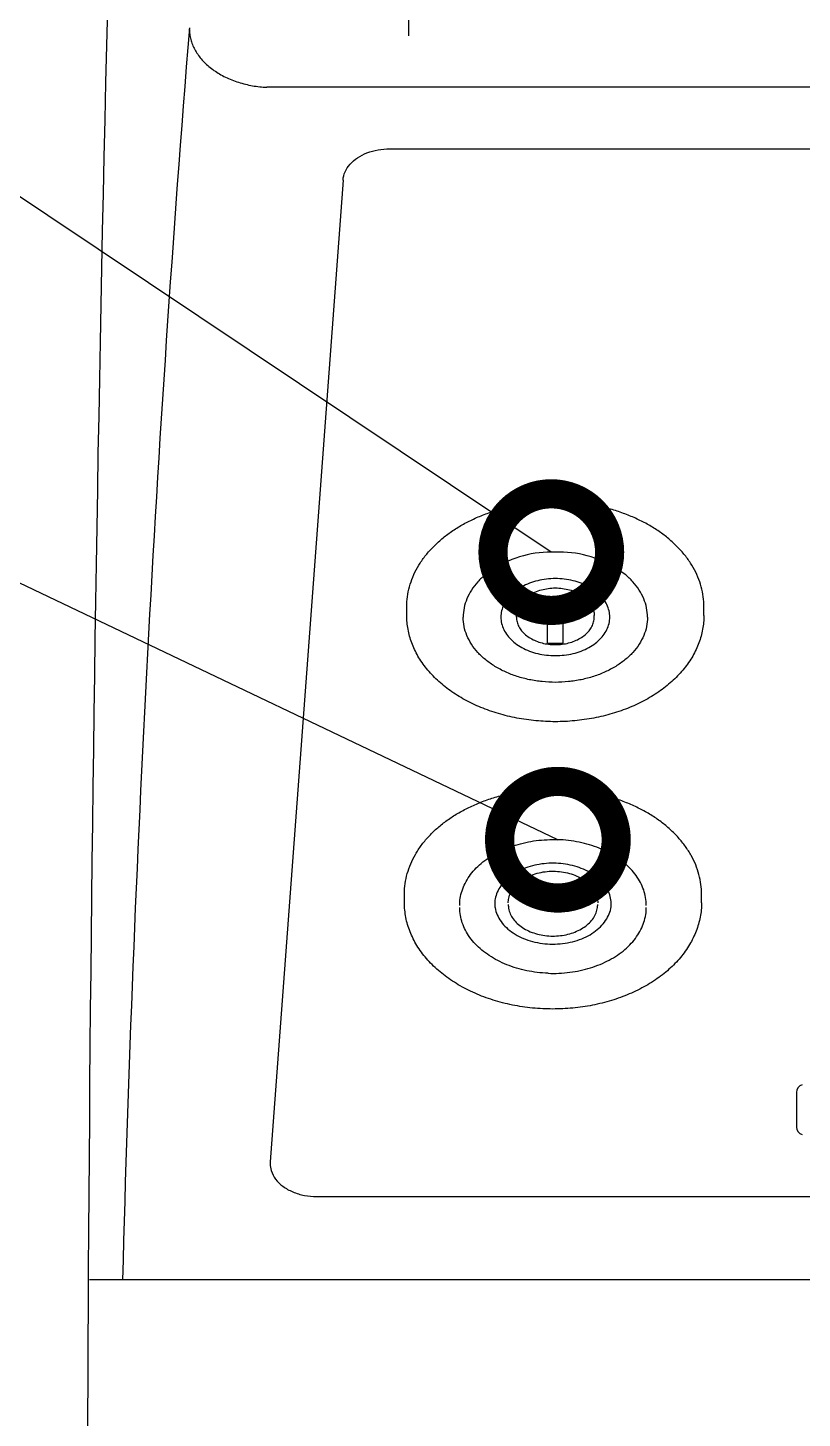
# Model space of a CAD drawing. Extents: x 230 to 4050, y 0 to 2754.
# Drawn here: x 575 to 674.6, y 2222.1 to 2400.8 of the extents above; entities that cross this region are included whole.
import ezdxf

# ---------------------------------------------------------------- set-up
doc = ezdxf.new("R2010")
doc.units = 0
doc.linetypes.add('CENTER', pattern=[50.8, 31.75, -6.35, 6.35, -6.35])
doc.linetypes.add('HIDDEN', pattern=[9.525, 6.35, -3.175])
doc.layers.get('0').update_dxf_attribs({"linetype": 'CONTINUOUS'})
doc.layers.add('DANMEN', color=7, linetype='CONTINUOUS')
doc.layers.add('SUNPOU', color=7, linetype='CONTINUOUS')
doc.styles.get("Standard").update_dxf_attribs({"font": 'SIMPLEX.shx', "bigfont": 'extfont.shx'})
doc.dimstyles.get("Standard").update_dxf_attribs({"dimscale": 10, "dimtxt": 2, "dimasz": 3, "dimexe": 1, "dimexo": 1, "dimgap": 0.6, "dimtad": 3, "dimdec": 0, "dimzin": 0, "dimdsep": 46, "dimtxsty": 'STANDARD', "dimblk1": 'OPEN', "dimblk2": 'OPEN', "dimsah": 1, "dimcen": 1.5, "dimadec": 0, "dimazin": 0, "dimtfac": 1, "dimtdec": 0, "dimtmove": 0, "dimatfit": 0, "dimldrblk": 'DOTSMALL', "dimfxl": 1, "dimtvp": 1, "dimtolj": 1, "dimtzin": 0, "dimarcsym": 0})

# ---------------------------------------------------------------- blocks, each defined once
blk = doc.blocks.new('_DotSmall')
at = {"color": 0, "linetype": 'ByBlock', "const_width": 0.5}
blk.add_lwpolyline([(-0.0625, 0, 1), (0.0625, 0, 1)], format="xyb", close=True, dxfattribs=at)
blk = doc.blocks.new('_OPEN')
at = {"color": 0, "linetype": 'ByBlock'}
for p, q in [((-1, 0.1667), (0, 0)), ((0, 0), (-1, -0.1667)), ((0, 0), (-1, 0))]:
    blk.add_line(p, q, dxfattribs=at)
blk = doc.blocks.new('A$C686E1A2D')
at = {"layer": 'DANMEN', "color": 2, "linetype": 'CENTER'}
for p, q in [((0, -26.7), (0, 26.7)), ((-26.7, 0), (26.7, 0))]:
    blk.add_line(p, q, dxfattribs=at)
at = {"layer": 'DANMEN', "color": 4, "linetype": 'HIDDEN'}
blk.add_circle((0, 0), 20.99, dxfattribs=at)

msp = doc.modelspace()

# ---------------------------------------------------------------- linework, layer by layer
at = {"color": 2, "linetype": 'Continuous'}
for p, q in [((919.89, 2393.19), (605.73, 2393.19)), ((621.5, 2385.28), (904.12, 2385.28)), ((615.51, 2381.26), (606.14, 2255.04)), ((673.81, 2263.98), (673.81, 2259.52)), ((606.14, 2255.04), (606.13, 2254.82)), ((612.13, 2250.58), (680.74, 2250.58)), ((681.57, 2239.88), (582.91, 2239.88))]:
    msp.add_line(p, q, dxfattribs=at)
at = {"color": 2}
for p, q in [((639.31, 2327.37), (639.31, 2326.17)), ((646.31, 2327.37), (639.31, 2327.37)), ((646.31, 2326.17), (646.31, 2327.37)), ((623.71, 2325.28), (623.71, 2326.42)), ((639.31, 2326.17), (641.81, 2326.17)), ((641.81, 2321.71), (641.81, 2326.17)), ((643.81, 2321.71), (643.81, 2326.17)), ((643.81, 2326.17), (646.31, 2326.17)), ((661.91, 2325.28), (661.91, 2326.42)), ((641.81, 2321.71), (643.81, 2321.71)), ((623.41, 2288.34), (623.41, 2289.48)), ((661.61, 2288.34), (661.61, 2289.48))]:
    msp.add_line(p, q, dxfattribs=at)
at = {"color": 2, "linetype": 'Continuous'}
for centre, radius, start, end in [((9408.99, 2188.72), 8826.39, 178.483122, 180.462447), ((3578.92, 2160.8), 2992.81, 175.3997, 178.48593), ((674.81, 2263.98), 1, 105, 180), ((674.81, 2259.52), 1, 180, 255)]:
    msp.add_arc(centre, radius, start, end, dxfattribs=at)
at = {"color": 2}
for centre, radius, start, end in [((642.29, 2319.45), 13.98, 87.8704, 121.8337), ((643.33, 2319.45), 13.98, 58.1663, 92.1296), ((635.31, 2325.18), 2.51, 357.574, 2.426), ((645.32, 2325.07), 2.49, 0.0123, 4.8512)]:
    msp.add_arc(centre, radius, start, end, dxfattribs=at)
at = {"color": 2, "linetype": 'Continuous'}
for points, knots in [([(595.75, 2400.84), (595.74, 2400.62), (595.76, 2400.17), (595.87, 2399.5), (596.06, 2398.84), (596.35, 2398.2), (596.71, 2397.57), (597.15, 2396.96), (597.67, 2396.39), (598.26, 2395.85), (598.92, 2395.35), (599.63, 2394.89), (600.4, 2394.48), (601.22, 2394.12), (602.07, 2393.82), (602.96, 2393.57), (603.87, 2393.38), (604.79, 2393.25), (605.42, 2393.2), (605.73, 2393.19)], [0, 0, 0, 0, 0.664417, 1.336548, 2.021652, 2.724257, 3.447974, 4.1954, 4.968101, 5.766652, 6.590705, 7.43909, 8.309912, 9.200661, 10.108311, 11.029424, 11.960248, 12.896808, 13.835002, 13.835002, 13.835002, 13.835002]), ([(615.51, 2381.26), (615.54, 2381.62), (615.73, 2382.36), (616.39, 2383.35), (617.37, 2384.18), (618.61, 2384.81), (620.01, 2385.2), (621.01, 2385.28), (621.5, 2385.28)], [0, 0, 0, 0, 1.074613, 2.249052, 3.514048, 4.887949, 6.369399, 7.860276, 7.860276, 7.860276, 7.860276]), ([(606.14, 2254.82), (606.14, 2254.52), (606.25, 2253.8), (606.8, 2252.76), (607.78, 2251.83), (609.06, 2251.12), (610.55, 2250.68), (611.6, 2250.58), (612.13, 2250.58)], [0, 0, 0, 0, 0.911679, 2.141058, 3.464697, 4.912998, 6.489681, 8.079552, 8.079552, 8.079552, 8.079552])]:
    msp.add_open_spline(points, degree=3, knots=knots, dxfattribs=at)
at = {"color": 2}
for points, knots in [([(623.71, 2326.42), (623.71, 2326.63), (623.73, 2327.27), (623.88, 2328.35), (624.23, 2329.62), (624.74, 2330.86), (625.42, 2332.05), (626.26, 2333.2), (627.25, 2334.28), (628.37, 2335.29), (629.63, 2336.22), (631.01, 2337.06), (632.49, 2337.8), (634.06, 2338.44), (635.72, 2338.98), (637.43, 2339.4), (639.2, 2339.7), (641, 2339.88), (642.21, 2339.92), (642.81, 2339.92)], [0, 0, 0, 0, 0.642992, 1.934044, 3.242116, 4.577407, 5.948563, 7.36233, 8.823399, 10.334395, 11.895975, 13.506992, 15.164692, 16.864929, 18.602372, 20.370724, 22.162918, 23.971321, 25.787921, 25.787921, 25.787921, 25.787921]), ([(661.91, 2326.42), (661.91, 2326.63), (661.89, 2327.27), (661.74, 2328.35), (661.4, 2329.62), (660.88, 2330.86), (660.2, 2332.05), (659.36, 2333.2), (658.37, 2334.28), (657.25, 2335.29), (655.99, 2336.22), (654.61, 2337.06), (653.13, 2337.8), (651.56, 2338.44), (649.91, 2338.98), (648.19, 2339.4), (646.42, 2339.7), (644.62, 2339.88), (643.42, 2339.92), (642.81, 2339.92)], [0, 0, 0, 0, 0.642992, 1.934044, 3.242116, 4.577407, 5.948563, 7.36233, 8.823399, 10.334395, 11.895975, 13.506992, 15.164692, 16.864929, 18.602372, 20.370724, 22.162918, 23.971321, 25.787921, 25.787921, 25.787921, 25.787921]), ([(634.92, 2331.32), (634.55, 2331.09), (633.81, 2330.57), (632.83, 2329.64), (632.01, 2328.59), (631.41, 2327.46), (631.04, 2326.28), (630.96, 2325.47), (630.96, 2325.07)], [0, 0, 0, 0, 1.31075, 2.704525, 4.030262, 5.296695, 6.518939, 7.71751, 7.71751, 7.71751, 7.71751]), ([(654.66, 2325.07), (654.66, 2325.47), (654.58, 2326.28), (654.21, 2327.46), (653.61, 2328.59), (652.79, 2329.64), (651.81, 2330.57), (651.07, 2331.09), (650.7, 2331.32)], [0, 0, 0, 0, 1.198571, 2.420815, 3.687248, 5.012985, 6.40676, 7.71751, 7.71751, 7.71751, 7.71751]), ([(649.81, 2325.07), (649.81, 2325.35), (649.74, 2325.9), (649.45, 2326.7), (648.98, 2327.46), (648.34, 2328.15), (647.55, 2328.75), (646.64, 2329.24), (645.62, 2329.63), (644.53, 2329.89), (643.39, 2330.03), (642.23, 2330.03), (641.1, 2329.89), (640, 2329.63), (638.99, 2329.24), (638.07, 2328.75), (637.28, 2328.15), (636.64, 2327.46), (636.17, 2326.7), (635.88, 2325.9), (635.81, 2325.35), (635.81, 2325.07)], [0, 0, 0, 0, 0.820276, 1.662042, 2.543026, 3.474808, 4.462153, 5.503534, 6.592205, 7.717431, 8.865685, 10.021796, 11.17005, 12.295276, 13.383948, 14.425328, 15.412673, 16.344456, 17.225439, 18.067205, 18.887481, 18.887481, 18.887481, 18.887481]), ([(637.81, 2325.28), (637.81, 2325.5), (637.87, 2325.95), (638.13, 2326.59), (638.55, 2327.17), (639.11, 2327.7), (639.8, 2328.13), (640.59, 2328.47), (641.45, 2328.71), (642.35, 2328.83), (643.27, 2328.83), (644.18, 2328.71), (645.04, 2328.47), (645.82, 2328.13), (646.51, 2327.7), (647.07, 2327.17), (647.49, 2326.59), (647.75, 2325.95), (647.81, 2325.5), (647.81, 2325.28)], [0, 0, 0, 0, 0.655207, 1.331633, 2.045948, 2.807698, 3.618961, 4.475336, 5.36741, 6.282272, 7.204956, 8.119818, 9.011892, 9.868267, 10.67953, 11.44128, 12.155595, 12.832021, 13.487228, 13.487228, 13.487228, 13.487228]), ([(642.81, 2311.63), (641.98, 2311.63), (640.32, 2311.71), (637.87, 2312.06), (635.5, 2312.63), (633.26, 2313.41), (631.17, 2314.4), (629.29, 2315.58), (627.63, 2316.92), (626.23, 2318.41), (625.12, 2320.02), (624.31, 2321.73), (623.82, 2323.49), (623.71, 2324.69), (623.71, 2325.28)], [0, 0, 0, 0, 2.497537, 4.974385, 7.411352, 9.789849, 12.095404, 14.316643, 16.444912, 18.479645, 20.425746, 22.294072, 24.106861, 25.888903, 25.888903, 25.888903, 25.888903]), ([(654.66, 2325.07), (654.66, 2324.67), (654.58, 2323.86), (654.21, 2322.68), (653.61, 2321.55), (652.79, 2320.5), (651.77, 2319.54), (650.57, 2318.7), (649.21, 2317.99), (647.73, 2317.42), (646.14, 2317), (644.49, 2316.75), (642.81, 2316.66), (641.13, 2316.75), (639.48, 2317), (637.89, 2317.42), (636.41, 2317.99), (635.05, 2318.7), (633.85, 2319.54), (632.83, 2320.5), (632.01, 2321.55), (631.41, 2322.68), (631.04, 2323.86), (630.96, 2324.67), (630.96, 2325.07)], [0, 0, 0, 0, 1.198571, 2.420815, 3.687248, 5.012985, 6.40676, 7.870982, 9.402416, 10.993112, 12.631418, 14.302948, 15.991535, 17.680121, 19.351652, 20.989957, 22.580654, 24.112087, 25.57631, 26.970084, 28.295821, 29.562254, 30.784498, 31.983069, 31.983069, 31.983069, 31.983069]), ([(635.81, 2325.07), (635.81, 2324.8), (635.88, 2324.24), (636.17, 2323.44), (636.64, 2322.69), (637.28, 2322), (638.07, 2321.4), (638.99, 2320.9), (640, 2320.51), (641.1, 2320.25), (642.23, 2320.12), (643.39, 2320.12), (644.53, 2320.25), (645.62, 2320.51), (646.64, 2320.9), (647.55, 2321.4), (648.34, 2322), (648.98, 2322.69), (649.45, 2323.44), (649.74, 2324.24), (649.81, 2324.8), (649.81, 2325.07)], [0, 0, 0, 0, 0.820276, 1.662042, 2.543026, 3.474808, 4.462153, 5.503534, 6.592205, 7.717431, 8.865685, 10.021796, 11.17005, 12.295276, 13.383948, 14.425328, 15.412673, 16.344456, 17.225439, 18.067205, 18.887481, 18.887481, 18.887481, 18.887481]), ([(637.81, 2325.07), (637.81, 2324.87), (637.86, 2324.45), (638.1, 2323.84), (638.47, 2323.28), (638.98, 2322.77), (639.6, 2322.34), (640.31, 2321.99), (641.1, 2321.73), (641.94, 2321.57), (642.81, 2321.52), (643.68, 2321.57), (644.52, 2321.73), (645.31, 2321.99), (646.02, 2322.34), (646.64, 2322.77), (647.15, 2323.28), (647.53, 2323.84), (647.76, 2324.45), (647.81, 2324.87), (647.81, 2325.07)], [0, 0, 0, 0, 0.61862, 1.255212, 1.924272, 2.634736, 3.389527, 4.186182, 5.017913, 5.87475, 6.744651, 7.614552, 8.471389, 9.30312, 10.099776, 10.854567, 11.56503, 12.234091, 12.870682, 13.489302, 13.489302, 13.489302, 13.489302]), ([(661.91, 2325.28), (661.91, 2324.69), (661.8, 2323.49), (661.31, 2321.73), (660.5, 2320.02), (659.39, 2318.41), (657.99, 2316.92), (656.33, 2315.58), (654.44, 2314.4), (652.36, 2313.41), (650.12, 2312.63), (647.75, 2312.05), (645.3, 2311.71), (643.64, 2311.63), (642.81, 2311.63)], [0, 0, 0, 0, 1.780865, 3.593482, 5.462389, 7.409581, 9.44563, 11.575153, 13.797355, 16.103405, 18.481804, 20.918024, 23.393449, 25.888901, 25.888901, 25.888901, 25.888901]), ([(623.41, 2289.48), (623.41, 2289.5), (623.41, 2289.95), (623.48, 2290.83), (623.75, 2292.11), (624.19, 2293.37), (624.8, 2294.58), (625.56, 2295.75), (626.48, 2296.86), (627.55, 2297.91), (628.75, 2298.87), (630.07, 2299.75), (631.51, 2300.54), (633.05, 2301.23), (634.67, 2301.81), (636.36, 2302.28), (638.1, 2302.64), (639.89, 2302.87), (641.7, 2302.99), (642.91, 2302.98), (643.51, 2302.96)], [0, 0, 0, 0, 0.067215, 1.354247, 2.653363, 3.975298, 5.329446, 6.723434, 8.162881, 9.651332, 11.190306, 12.779442, 14.416679, 16.098467, 17.81998, 19.575328, 21.357764, 23.159883, 24.97382, 26.791437, 26.791437, 26.791437, 26.791437]), ([(661.61, 2289.48), (661.61, 2289.88), (661.55, 2290.72), (661.31, 2291.98), (660.88, 2293.24), (660.29, 2294.46), (659.54, 2295.63), (658.64, 2296.75), (657.58, 2297.8), (656.4, 2298.78), (655.09, 2299.67), (653.66, 2300.46), (652.14, 2301.16), (650.53, 2301.76), (648.84, 2302.24), (647.1, 2302.61), (645.32, 2302.85), (644.12, 2302.94), (643.51, 2302.96)], [0, 0, 0, 0, 1.219353, 2.516682, 3.835761, 5.186146, 6.575664, 8.01015, 9.493365, 11.027036, 12.610989, 14.243333, 15.920663, 17.638277, 19.390386, 21.170323, 22.970744, 24.783822, 24.783822, 24.783822, 24.783822]), ([(630.51, 2287.99), (630.51, 2288.3), (630.56, 2288.95), (630.79, 2289.92), (631.19, 2290.87), (631.74, 2291.78), (632.44, 2292.64), (633.27, 2293.44), (634.23, 2294.16), (635.29, 2294.79), (636.45, 2295.34), (637.7, 2295.78), (639.01, 2296.13), (640.36, 2296.36), (641.74, 2296.48), (642.67, 2296.48), (643.14, 2296.46)], [0, 0, 0, 0, 0.940885, 1.941486, 2.966571, 4.026045, 5.127132, 6.274162, 7.468638, 8.709478, 9.99335, 11.315033, 12.667782, 14.043681, 15.433985, 16.82945, 16.82945, 16.82945, 16.82945]), ([(654.51, 2287.99), (654.51, 2288.01), (654.51, 2288.35), (654.45, 2289.03), (654.19, 2290.01), (653.78, 2290.96), (653.21, 2291.87), (652.5, 2292.72), (651.66, 2293.51), (650.69, 2294.22), (649.62, 2294.85), (648.45, 2295.39), (647.2, 2295.82), (645.88, 2296.15), (644.52, 2296.37), (643.6, 2296.45), (643.14, 2296.46)], [0, 0, 0, 0, 0.04738, 1.036132, 2.038593, 3.066594, 4.129801, 5.235164, 6.386735, 7.585754, 8.83091, 10.118672, 11.443657, 12.798992, 14.176666, 15.567873, 15.567873, 15.567873, 15.567873]), ([(642.9, 2293.43), (642.49, 2293.44), (641.67, 2293.43), (640.45, 2293.26), (639.3, 2292.95), (638.22, 2292.51), (637.27, 2291.96), (636.45, 2291.3), (635.79, 2290.55), (635.32, 2289.73), (635.06, 2288.91), (635.01, 2288.37), (635.01, 2288.13)], [0, 0, 0, 0, 1.23841, 2.465366, 3.664846, 4.822807, 5.928427, 6.975401, 7.963242, 8.89837, 9.794495, 10.513263, 10.513263, 10.513263, 10.513263]), ([(650.01, 2288.13), (650.01, 2288.19), (650, 2288.53), (649.9, 2289.18), (649.55, 2290.03), (649.01, 2290.83), (648.29, 2291.55), (647.42, 2292.17), (646.42, 2292.69), (645.31, 2293.08), (644.13, 2293.33), (643.31, 2293.41), (642.9, 2293.43)], [0, 0, 0, 0, 0.159211, 1.040625, 1.948921, 2.902027, 3.911029, 4.979738, 6.105404, 7.279926, 8.491162, 9.724209, 9.724209, 9.724209, 9.724209]), ([(636.76, 2288.34), (636.76, 2288.54), (636.81, 2289), (637.05, 2289.69), (637.49, 2290.38), (638.11, 2290.99), (638.87, 2291.52), (639.75, 2291.94), (640.72, 2292.23), (641.75, 2292.4), (642.46, 2292.42), (642.81, 2292.4)], [0, 0, 0, 0, 0.590912, 1.36168, 2.172525, 3.036299, 3.95718, 4.931578, 5.949761, 6.997604, 8.05827, 8.05827, 8.05827, 8.05827]), ([(642.81, 2292.4), (643.16, 2292.39), (643.86, 2292.32), (644.86, 2292.08), (645.78, 2291.71), (646.6, 2291.23), (647.28, 2290.65), (647.8, 2289.99), (648.14, 2289.27), (648.25, 2288.7), (648.26, 2288.4), (648.26, 2288.34)], [0, 0, 0, 0, 1.055535, 2.088427, 3.083183, 4.027964, 4.916322, 5.748912, 6.534824, 7.291617, 7.453115, 7.453115, 7.453115, 7.453115]), ([(641.51, 2274.71), (640.64, 2274.74), (638.9, 2274.89), (636.35, 2275.37), (633.92, 2276.1), (631.65, 2277.05), (629.58, 2278.23), (627.76, 2279.59), (626.21, 2281.13), (624.98, 2282.81), (624.08, 2284.59), (623.53, 2286.45), (623.41, 2287.72), (623.41, 2288.34)], [0, 0, 0, 0, 2.627325, 5.221522, 7.76082, 10.225924, 12.600661, 14.875258, 17.045699, 19.114849, 21.095417, 23.011021, 24.890811, 24.890811, 24.890811, 24.890811]), ([(635.01, 2288.13), (635.02, 2287.99), (635.08, 2287.53), (635.31, 2286.77), (635.81, 2285.9), (636.51, 2285.11), (637.39, 2284.43), (638.43, 2283.86), (639.58, 2283.43), (640.82, 2283.15), (641.68, 2283.06), (642.11, 2283.05)], [0, 0, 0, 0, 0.436337, 1.380491, 2.367584, 3.413704, 4.525906, 5.702778, 6.935913, 8.211613, 9.512583, 9.512583, 9.512583, 9.512583]), ([(636.76, 2288.13), (636.76, 2287.97), (636.79, 2287.56), (636.99, 2286.92), (637.37, 2286.26), (637.91, 2285.66), (638.59, 2285.13), (639.38, 2284.7), (640.27, 2284.37), (641.22, 2284.15), (641.87, 2284.08), (642.21, 2284.07)], [0, 0, 0, 0, 0.496739, 1.220591, 1.977362, 2.779387, 3.632075, 4.534344, 5.479748, 6.457785, 7.455195, 7.455195, 7.455195, 7.455195]), ([(661.61, 2288.34), (661.61, 2287.73), (661.49, 2286.49), (660.97, 2284.67), (660.1, 2282.92), (658.92, 2281.26), (657.43, 2279.74), (655.67, 2278.38), (653.67, 2277.21), (651.47, 2276.24), (649.12, 2275.49), (646.64, 2274.97), (644.09, 2274.7), (642.37, 2274.68), (641.51, 2274.71)], [0, 0, 0, 0, 1.840263, 3.715462, 5.65229, 7.674323, 9.792273, 12.010094, 14.325667, 16.728196, 19.203964, 21.735955, 24.303048, 26.883687, 26.883687, 26.883687, 26.883687]), ([(642.11, 2283.05), (642.55, 2283.03), (643.42, 2283.05), (644.69, 2283.24), (645.91, 2283.59), (647.02, 2284.07), (647.99, 2284.69), (648.81, 2285.42), (649.43, 2286.24), (649.85, 2287.13), (649.98, 2287.78), (650, 2288.11), (650, 2288.13)], [0, 0, 0, 0, 1.306943, 2.600104, 3.860794, 5.072951, 6.224775, 7.310437, 8.331746, 9.299361, 10.232725, 10.300032, 10.300032, 10.300032, 10.300032]), ([(642.21, 2284.07), (642.54, 2284.06), (643.21, 2284.08), (644.18, 2284.22), (645.11, 2284.48), (645.96, 2284.86), (646.71, 2285.33), (647.34, 2285.89), (647.82, 2286.52), (648.14, 2287.2), (648.25, 2287.75), (648.26, 2288.06), (648.26, 2288.13)], [0, 0, 0, 0, 1.00199, 1.993413, 2.959942, 3.889263, 4.772328, 5.604669, 6.387672, 7.12951, 7.845089, 8.05863, 8.05863, 8.05863, 8.05863]), ([(641.88, 2279.29), (641.41, 2279.3), (640.49, 2279.38), (639.13, 2279.6), (637.82, 2279.93), (636.57, 2280.36), (635.4, 2280.9), (634.32, 2281.53), (633.36, 2282.24), (632.51, 2283.03), (631.8, 2283.88), (631.24, 2284.79), (630.83, 2285.74), (630.57, 2286.72), (630.51, 2287.4), (630.51, 2287.74), (630.51, 2287.76)], [0, 0, 0, 0, 1.391207, 2.768881, 4.124216, 5.449201, 6.736963, 7.982119, 9.181138, 10.332709, 11.438072, 12.501279, 13.52928, 14.531741, 15.520494, 15.567873, 15.567873, 15.567873, 15.567873]), ([(641.88, 2279.29), (642.34, 2279.27), (643.27, 2279.27), (644.66, 2279.39), (646.01, 2279.62), (647.32, 2279.97), (648.56, 2280.41), (649.73, 2280.96), (650.79, 2281.59), (651.75, 2282.31), (652.58, 2283.11), (653.27, 2283.97), (653.83, 2284.88), (654.22, 2285.83), (654.46, 2286.8), (654.51, 2287.45), (654.51, 2287.76)], [0, 0, 0, 0, 1.395465, 2.785769, 4.161667, 5.514416, 6.8361, 8.119972, 9.360812, 10.555287, 11.702317, 12.803405, 13.862879, 14.887964, 15.888564, 16.82945, 16.82945, 16.82945, 16.82945])]:
    msp.add_open_spline(points, degree=3, knots=knots, dxfattribs=at)

# ---------------------------------------------------------------- block references
msp.add_blockref('A$C686E1A2D', (623.96, 2426.51), dxfattribs=at)

# ---------------------------------------------------------------- leaders
at = {"layer": 'SUNPOU'}
for points in [[(642.29, 2333.43), (493.69, 2432.77)], [(643.14, 2296.46), (495.47, 2366.8)]]:
    msp.add_leader(points, dimstyle='STANDARD', dxfattribs=at)

doc.saveas('drawing.dxf')
